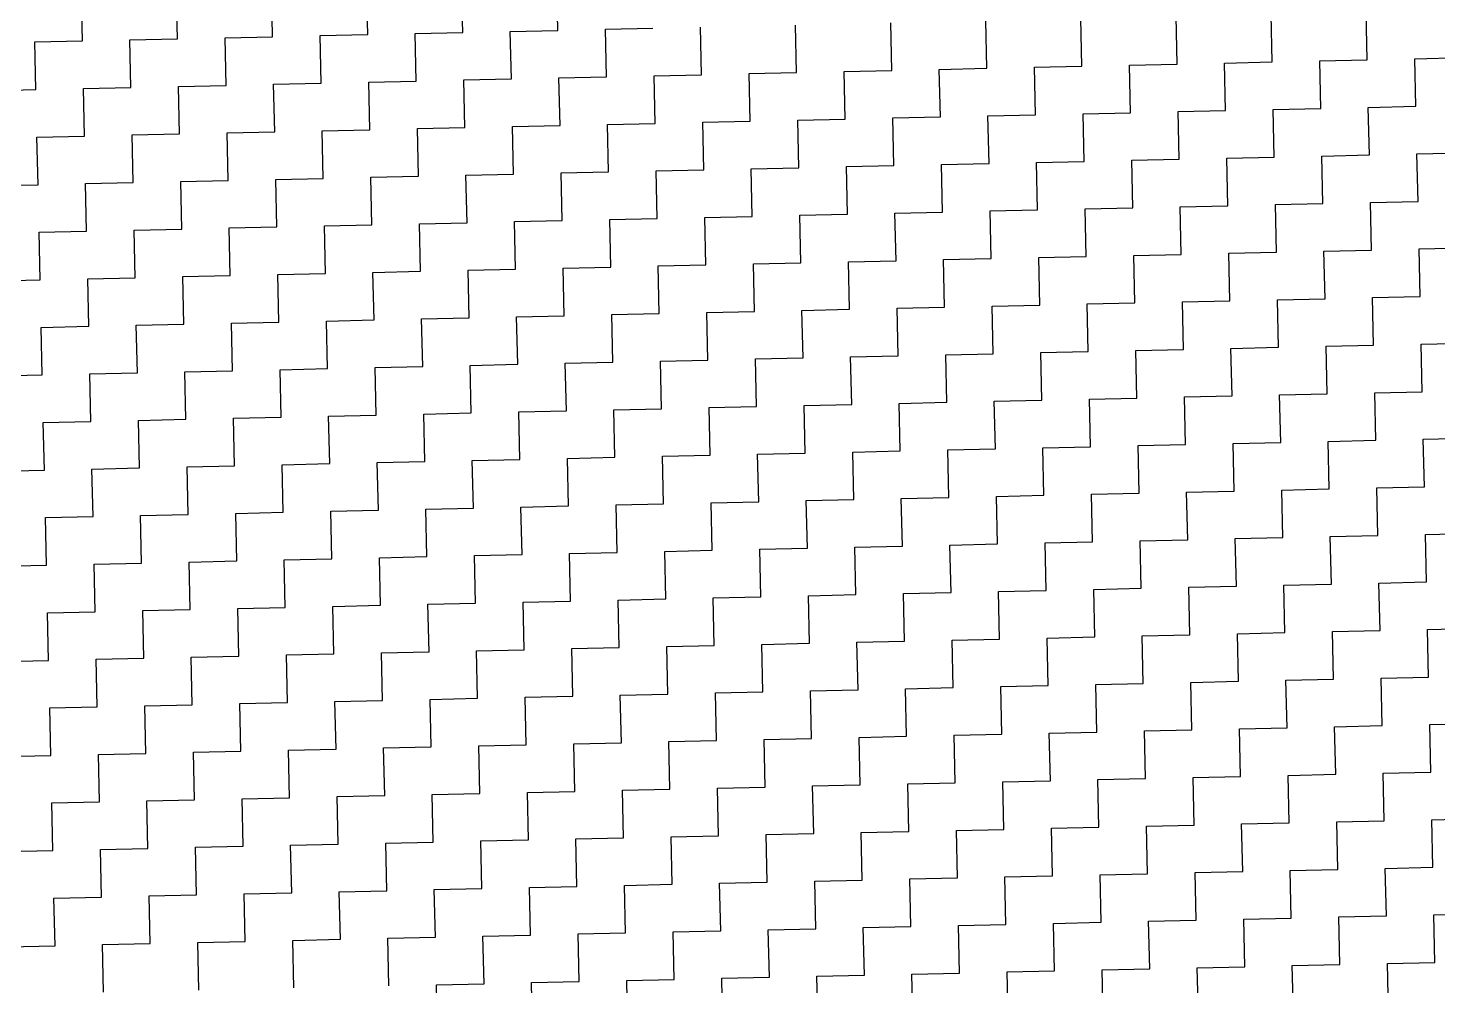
# Model space of a CAD drawing. Header units: metres. Extents: x 281463 to 283423, y 2096851 to 2099007.
# Drawn here: x 282620.5 to 282802.3, y 2098407.8 to 2098531.2 of the extents above; entities that cross this region are included whole.
import ezdxf

# ---------------------------------------------------------------- set-up
doc = ezdxf.new("R2010")
doc.units = ezdxf.units.M
doc.layers.add('POLY_HATCH', color=12, linetype='Continuous')

msp = doc.modelspace()

# ---------------------------------------------------------------- linework, layer by layer
at = {"layer": 'POLY_HATCH', "linetype": 'Continuous'}
for p, q in [((282688.81, 2098530.96), (282688.67, 2098537.1)), ((282627.48, 2098529.59), (282627.34, 2098535.73)), ((282639.75, 2098529.87), (282639.61, 2098536)), ((282652.01, 2098530.14), (282651.87, 2098536.28)), ((282664.28, 2098530.42), (282664.14, 2098536.55)), ((282676.54, 2098530.69), (282676.4, 2098536.82)), ((282793.2, 2098527.16), (282793.06, 2098533.29)), ((282719.6, 2098525.52), (282719.47, 2098531.65)), ((282731.87, 2098525.79), (282731.73, 2098531.92)), ((282744.14, 2098526.07), (282744, 2098532.2)), ((282756.4, 2098526.34), (282756.26, 2098532.47)), ((282768.67, 2098526.61), (282768.53, 2098532.75)), ((282780.93, 2098526.89), (282780.79, 2098533.02)), ((282621.35, 2098529.46), (282627.48, 2098529.59)), ((282633.61, 2098529.73), (282639.75, 2098529.87)), ((282633.75, 2098523.6), (282633.61, 2098529.73)), ((282645.88, 2098530.01), (282652.01, 2098530.14)), ((282646.01, 2098523.87), (282645.88, 2098530.01)), ((282658.14, 2098530.28), (282664.28, 2098530.42)), ((282658.28, 2098524.15), (282658.14, 2098530.28)), ((282670.41, 2098530.55), (282676.54, 2098530.69)), ((282670.54, 2098524.42), (282670.41, 2098530.55)), ((282682.67, 2098530.83), (282688.81, 2098530.96)), ((282682.81, 2098524.7), (282682.67, 2098530.83)), ((282694.94, 2098531.1), (282701.07, 2098531.24)), ((282695.07, 2098524.97), (282694.94, 2098531.1)), ((282707.34, 2098525.24), (282707.2, 2098531.38)), ((282621.48, 2098523.32), (282621.35, 2098529.46)), ((282738, 2098525.93), (282744.14, 2098526.07)), ((282738.14, 2098519.8), (282738, 2098525.93)), ((282750.27, 2098526.2), (282756.4, 2098526.34)), ((282750.4, 2098520.07), (282750.27, 2098526.2)), ((282762.53, 2098526.48), (282768.67, 2098526.61)), ((282762.67, 2098520.34), (282762.53, 2098526.48)), ((282774.8, 2098526.75), (282780.93, 2098526.89)), ((282774.93, 2098520.62), (282774.8, 2098526.75)), ((282787.06, 2098527.02), (282793.2, 2098527.16)), ((282787.2, 2098520.89), (282787.06, 2098527.02)), ((282799.33, 2098527.3), (282805.46, 2098527.44)), ((282799.46, 2098521.17), (282799.33, 2098527.3)), ((282652.15, 2098524.01), (282658.28, 2098524.15)), ((282664.41, 2098524.28), (282670.54, 2098524.42)), ((282664.55, 2098518.15), (282664.41, 2098524.28)), ((282676.68, 2098524.56), (282682.81, 2098524.7)), ((282676.81, 2098518.43), (282676.68, 2098524.56)), ((282688.94, 2098524.83), (282695.07, 2098524.97)), ((282689.08, 2098518.7), (282688.94, 2098524.83)), ((282701.21, 2098525.11), (282707.34, 2098525.24)), ((282701.34, 2098518.97), (282701.21, 2098525.11)), ((282713.47, 2098525.38), (282719.6, 2098525.52)), ((282713.61, 2098519.25), (282713.47, 2098525.38)), ((282725.74, 2098525.65), (282731.87, 2098525.79)), ((282725.87, 2098519.52), (282725.74, 2098525.65)), ((282615.35, 2098523.19), (282621.48, 2098523.32)), ((282627.62, 2098523.46), (282633.75, 2098523.6)), ((282627.75, 2098517.33), (282627.62, 2098523.46)), ((282639.88, 2098523.74), (282646.01, 2098523.87)), ((282640.02, 2098517.6), (282639.88, 2098523.74)), ((282652.28, 2098517.88), (282652.15, 2098524.01)), ((282768.8, 2098520.48), (282774.93, 2098520.62)), ((282768.94, 2098514.35), (282768.8, 2098520.48)), ((282781.07, 2098520.76), (282787.2, 2098520.89)), ((282781.2, 2098514.62), (282781.07, 2098520.76)), ((282793.33, 2098521.03), (282799.46, 2098521.17)), ((282793.47, 2098514.9), (282793.33, 2098521.03)), ((282682.95, 2098518.56), (282689.08, 2098518.7)), ((282695.21, 2098518.84), (282701.34, 2098518.97)), ((282695.35, 2098512.7), (282695.21, 2098518.84)), ((282707.48, 2098519.11), (282713.61, 2098519.25)), ((282707.61, 2098512.98), (282707.48, 2098519.11)), ((282719.74, 2098519.38), (282725.87, 2098519.52)), ((282719.88, 2098513.25), (282719.74, 2098519.38)), ((282732.01, 2098519.66), (282738.14, 2098519.8)), ((282732.14, 2098513.53), (282732.01, 2098519.66)), ((282744.27, 2098519.93), (282750.4, 2098520.07)), ((282744.41, 2098513.8), (282744.27, 2098519.93)), ((282756.54, 2098520.21), (282762.67, 2098520.34)), ((282756.67, 2098514.07), (282756.54, 2098520.21)), ((282621.62, 2098517.19), (282627.75, 2098517.33)), ((282621.76, 2098511.06), (282621.62, 2098517.19)), ((282633.89, 2098517.47), (282640.02, 2098517.6)), ((282634.02, 2098511.33), (282633.89, 2098517.47)), ((282646.15, 2098517.74), (282652.28, 2098517.88)), ((282646.29, 2098511.61), (282646.15, 2098517.74)), ((282658.42, 2098518.01), (282664.55, 2098518.15)), ((282658.55, 2098511.88), (282658.42, 2098518.01)), ((282670.68, 2098518.29), (282676.81, 2098518.43)), ((282670.82, 2098512.16), (282670.68, 2098518.29)), ((282683.08, 2098512.43), (282682.95, 2098518.56)), ((282799.6, 2098515.03), (282805.73, 2098515.17)), ((282799.74, 2098508.9), (282799.6, 2098515.03)), ((282713.75, 2098513.12), (282719.88, 2098513.25)), ((282726.01, 2098513.39), (282732.14, 2098513.53)), ((282726.15, 2098507.26), (282726.01, 2098513.39)), ((282738.28, 2098513.66), (282744.41, 2098513.8)), ((282738.41, 2098507.53), (282738.28, 2098513.66)), ((282750.54, 2098513.94), (282756.67, 2098514.07)), ((282750.68, 2098507.8), (282750.54, 2098513.94)), ((282762.81, 2098514.21), (282768.94, 2098514.35)), ((282762.94, 2098508.08), (282762.81, 2098514.21)), ((282775.07, 2098514.49), (282781.2, 2098514.62)), ((282775.21, 2098508.35), (282775.07, 2098514.49)), ((282787.34, 2098514.76), (282793.47, 2098514.9)), ((282787.47, 2098508.63), (282787.34, 2098514.76)), ((282640.16, 2098511.47), (282646.29, 2098511.61)), ((282640.29, 2098505.34), (282640.16, 2098511.47)), ((282652.42, 2098511.74), (282658.55, 2098511.88)), ((282652.56, 2098505.61), (282652.42, 2098511.74)), ((282664.69, 2098512.02), (282670.82, 2098512.16)), ((282664.82, 2098505.89), (282664.69, 2098512.02)), ((282676.95, 2098512.29), (282683.08, 2098512.43)), ((282677.09, 2098506.16), (282676.95, 2098512.29)), ((282689.22, 2098512.57), (282695.35, 2098512.7)), ((282689.35, 2098506.43), (282689.22, 2098512.57)), ((282701.48, 2098512.84), (282707.61, 2098512.98)), ((282701.62, 2098506.71), (282701.48, 2098512.84)), ((282713.88, 2098506.98), (282713.75, 2098513.12)), ((282615.63, 2098510.92), (282621.76, 2098511.06)), ((282627.89, 2098511.2), (282634.02, 2098511.33)), ((282628.03, 2098505.06), (282627.89, 2098511.2)), ((282744.55, 2098507.67), (282750.68, 2098507.8)), ((282756.81, 2098507.94), (282762.94, 2098508.08)), ((282756.95, 2098501.81), (282756.81, 2098507.94)), ((282769.08, 2098508.22), (282775.21, 2098508.35)), ((282769.21, 2098502.08), (282769.08, 2098508.22)), ((282781.34, 2098508.49), (282787.47, 2098508.63)), ((282781.48, 2098502.36), (282781.34, 2098508.49)), ((282793.61, 2098508.76), (282799.74, 2098508.9)), ((282793.74, 2098502.63), (282793.61, 2098508.76)), ((282670.96, 2098506.02), (282677.09, 2098506.16)), ((282671.09, 2098499.89), (282670.96, 2098506.02)), ((282683.22, 2098506.3), (282689.35, 2098506.43)), ((282683.36, 2098500.16), (282683.22, 2098506.3)), ((282695.49, 2098506.57), (282701.62, 2098506.71)), ((282695.62, 2098500.44), (282695.49, 2098506.57)), ((282707.75, 2098506.85), (282713.88, 2098506.98)), ((282707.89, 2098500.71), (282707.75, 2098506.85)), ((282720.02, 2098507.12), (282726.15, 2098507.26)), ((282720.15, 2098500.99), (282720.02, 2098507.12)), ((282732.28, 2098507.39), (282738.41, 2098507.53)), ((282732.42, 2098501.26), (282732.28, 2098507.39)), ((282744.68, 2098501.54), (282744.55, 2098507.67)), ((282621.9, 2098504.93), (282628.03, 2098505.06)), ((282622.03, 2098498.79), (282621.9, 2098504.93)), ((282634.16, 2098505.2), (282640.29, 2098505.34)), ((282634.3, 2098499.07), (282634.16, 2098505.2)), ((282646.43, 2098505.48), (282652.56, 2098505.61)), ((282646.56, 2098499.34), (282646.43, 2098505.48)), ((282658.69, 2098505.75), (282664.82, 2098505.89)), ((282658.83, 2098499.62), (282658.69, 2098505.75)), ((282775.35, 2098502.22), (282781.48, 2098502.36)), ((282787.61, 2098502.49), (282793.74, 2098502.63)), ((282787.75, 2098496.36), (282787.61, 2098502.49)), ((282799.88, 2098502.77), (282806.01, 2098502.91)), ((282800.01, 2098496.64), (282799.88, 2098502.77)), ((282701.76, 2098500.58), (282707.89, 2098500.71)), ((282701.89, 2098494.44), (282701.76, 2098500.58)), ((282714.02, 2098500.85), (282720.15, 2098500.99)), ((282714.16, 2098494.72), (282714.02, 2098500.85)), ((282726.29, 2098501.12), (282732.42, 2098501.26)), ((282726.42, 2098494.99), (282726.29, 2098501.12)), ((282738.55, 2098501.4), (282744.68, 2098501.54)), ((282738.69, 2098495.27), (282738.55, 2098501.4)), ((282750.82, 2098501.67), (282756.95, 2098501.81)), ((282750.95, 2098495.54), (282750.82, 2098501.67)), ((282763.08, 2098501.95), (282769.21, 2098502.08)), ((282763.22, 2098495.81), (282763.08, 2098501.95)), ((282775.48, 2098496.09), (282775.35, 2098502.22)), ((282615.9, 2098498.66), (282622.03, 2098498.79)), ((282628.17, 2098498.93), (282634.3, 2098499.07)), ((282628.3, 2098492.8), (282628.17, 2098498.93)), ((282640.43, 2098499.21), (282646.56, 2098499.34)), ((282640.57, 2098493.07), (282640.43, 2098499.21)), ((282652.7, 2098499.48), (282658.83, 2098499.62)), ((282652.83, 2098493.35), (282652.7, 2098499.48)), ((282664.96, 2098499.75), (282671.09, 2098499.89)), ((282665.1, 2098493.62), (282664.96, 2098499.75)), ((282677.23, 2098500.03), (282683.36, 2098500.16)), ((282677.36, 2098493.9), (282677.23, 2098500.03)), ((282689.49, 2098500.3), (282695.62, 2098500.44)), ((282689.63, 2098494.17), (282689.49, 2098500.3)), ((282732.56, 2098495.13), (282738.69, 2098495.27)), ((282732.69, 2098489), (282732.56, 2098495.13)), ((282744.82, 2098495.4), (282750.95, 2098495.54)), ((282744.96, 2098489.27), (282744.82, 2098495.4)), ((282757.09, 2098495.68), (282763.22, 2098495.81)), ((282757.22, 2098489.54), (282757.09, 2098495.68)), ((282769.35, 2098495.95), (282775.48, 2098496.09)), ((282769.49, 2098489.82), (282769.35, 2098495.95)), ((282781.62, 2098496.23), (282787.75, 2098496.36)), ((282781.75, 2098490.09), (282781.62, 2098496.23)), ((282793.88, 2098496.5), (282800.01, 2098496.64)), ((282794.02, 2098490.37), (282793.88, 2098496.5)), ((282646.7, 2098493.21), (282652.83, 2098493.35)), ((282646.84, 2098487.08), (282646.7, 2098493.21)), ((282658.96, 2098493.48), (282665.1, 2098493.62)), ((282659.1, 2098487.35), (282658.96, 2098493.48)), ((282671.23, 2098493.76), (282677.36, 2098493.9)), ((282671.37, 2098487.63), (282671.23, 2098493.76)), ((282683.49, 2098494.03), (282689.63, 2098494.17)), ((282683.63, 2098487.9), (282683.49, 2098494.03)), ((282695.76, 2098494.31), (282701.89, 2098494.44)), ((282695.9, 2098488.17), (282695.76, 2098494.31)), ((282708.03, 2098494.58), (282714.16, 2098494.72)), ((282708.16, 2098488.45), (282708.03, 2098494.58)), ((282720.29, 2098494.85), (282726.42, 2098494.99)), ((282720.43, 2098488.72), (282720.29, 2098494.85)), ((282622.17, 2098492.66), (282628.3, 2098492.8)), ((282622.31, 2098486.53), (282622.17, 2098492.66)), ((282634.43, 2098492.94), (282640.57, 2098493.07)), ((282634.57, 2098486.8), (282634.43, 2098492.94)), ((282763.35, 2098489.68), (282769.49, 2098489.82)), ((282763.49, 2098483.55), (282763.35, 2098489.68)), ((282775.62, 2098489.96), (282781.75, 2098490.09)), ((282775.76, 2098483.82), (282775.62, 2098489.96)), ((282787.89, 2098490.23), (282794.02, 2098490.37)), ((282788.02, 2098484.1), (282787.89, 2098490.23)), ((282800.15, 2098490.5), (282806.28, 2098490.64)), ((282800.29, 2098484.37), (282800.15, 2098490.5)), ((282677.5, 2098487.76), (282683.63, 2098487.9)), ((282677.64, 2098481.63), (282677.5, 2098487.76)), ((282689.76, 2098488.04), (282695.9, 2098488.17)), ((282689.9, 2098481.9), (282689.76, 2098488.04)), ((282702.03, 2098488.31), (282708.16, 2098488.45)), ((282702.17, 2098482.18), (282702.03, 2098488.31)), ((282714.29, 2098488.59), (282720.43, 2098488.72)), ((282714.43, 2098482.45), (282714.29, 2098488.59)), ((282726.56, 2098488.86), (282732.69, 2098489)), ((282726.7, 2098482.73), (282726.56, 2098488.86)), ((282738.82, 2098489.13), (282744.96, 2098489.27)), ((282738.96, 2098483), (282738.82, 2098489.13)), ((282751.09, 2098489.41), (282757.22, 2098489.54)), ((282751.23, 2098483.27), (282751.09, 2098489.41)), ((282616.17, 2098486.39), (282622.31, 2098486.53)), ((282628.44, 2098486.67), (282634.57, 2098486.8)), ((282628.58, 2098480.53), (282628.44, 2098486.67)), ((282640.7, 2098486.94), (282646.84, 2098487.08)), ((282640.84, 2098480.81), (282640.7, 2098486.94)), ((282652.97, 2098487.21), (282659.1, 2098487.35)), ((282653.11, 2098481.08), (282652.97, 2098487.21)), ((282665.23, 2098487.49), (282671.37, 2098487.63)), ((282665.37, 2098481.36), (282665.23, 2098487.49)), ((282794.15, 2098484.23), (282800.29, 2098484.37)), ((282794.29, 2098478.1), (282794.15, 2098484.23)), ((282708.3, 2098482.32), (282714.43, 2098482.45)), ((282708.44, 2098476.18), (282708.3, 2098482.32)), ((282720.56, 2098482.59), (282726.7, 2098482.73)), ((282720.7, 2098476.46), (282720.56, 2098482.59)), ((282732.83, 2098482.86), (282738.96, 2098483)), ((282732.97, 2098476.73), (282732.83, 2098482.86)), ((282745.09, 2098483.14), (282751.23, 2098483.27)), ((282745.23, 2098477.01), (282745.09, 2098483.14)), ((282757.36, 2098483.41), (282763.49, 2098483.55)), ((282757.5, 2098477.28), (282757.36, 2098483.41)), ((282769.62, 2098483.69), (282775.76, 2098483.82)), ((282769.76, 2098477.55), (282769.62, 2098483.69)), ((282781.89, 2098483.96), (282788.02, 2098484.1)), ((282782.03, 2098477.83), (282781.89, 2098483.96)), ((282622.44, 2098480.4), (282628.58, 2098480.53)), ((282634.71, 2098480.67), (282640.84, 2098480.81)), ((282634.85, 2098474.54), (282634.71, 2098480.67)), ((282646.97, 2098480.95), (282653.11, 2098481.08)), ((282647.11, 2098474.81), (282646.97, 2098480.95)), ((282659.24, 2098481.22), (282665.37, 2098481.36)), ((282659.38, 2098475.09), (282659.24, 2098481.22)), ((282671.5, 2098481.49), (282677.64, 2098481.63)), ((282671.64, 2098475.36), (282671.5, 2098481.49)), ((282683.77, 2098481.77), (282689.9, 2098481.9)), ((282683.91, 2098475.63), (282683.77, 2098481.77)), ((282696.03, 2098482.04), (282702.17, 2098482.18)), ((282696.17, 2098475.91), (282696.03, 2098482.04)), ((282622.58, 2098474.26), (282622.44, 2098480.4)), ((282739.1, 2098476.87), (282745.23, 2098477.01)), ((282739.24, 2098470.74), (282739.1, 2098476.87)), ((282751.36, 2098477.14), (282757.5, 2098477.28)), ((282751.5, 2098471.01), (282751.36, 2098477.14)), ((282763.63, 2098477.42), (282769.76, 2098477.55)), ((282763.77, 2098471.28), (282763.63, 2098477.42)), ((282775.89, 2098477.69), (282782.03, 2098477.83)), ((282776.03, 2098471.56), (282775.89, 2098477.69)), ((282788.16, 2098477.96), (282794.29, 2098478.1)), ((282788.3, 2098471.83), (282788.16, 2098477.96)), ((282800.42, 2098478.24), (282806.56, 2098478.38)), ((282800.56, 2098472.11), (282800.42, 2098478.24)), ((282653.24, 2098474.95), (282659.38, 2098475.09)), ((282665.51, 2098475.22), (282671.64, 2098475.36)), ((282665.65, 2098469.09), (282665.51, 2098475.22)), ((282677.77, 2098475.5), (282683.91, 2098475.63)), ((282677.91, 2098469.37), (282677.77, 2098475.5)), ((282690.04, 2098475.77), (282696.17, 2098475.91)), ((282690.18, 2098469.64), (282690.04, 2098475.77)), ((282702.3, 2098476.05), (282708.44, 2098476.18)), ((282702.44, 2098469.91), (282702.3, 2098476.05)), ((282714.57, 2098476.32), (282720.7, 2098476.46)), ((282714.71, 2098470.19), (282714.57, 2098476.32)), ((282726.83, 2098476.59), (282732.97, 2098476.73)), ((282726.97, 2098470.46), (282726.83, 2098476.59)), ((282616.45, 2098474.13), (282622.58, 2098474.26)), ((282628.71, 2098474.4), (282634.85, 2098474.54)), ((282628.85, 2098468.27), (282628.71, 2098474.4)), ((282640.98, 2098474.68), (282647.11, 2098474.81)), ((282641.12, 2098468.54), (282640.98, 2098474.68)), ((282653.38, 2098468.82), (282653.24, 2098474.95)), ((282769.9, 2098471.42), (282776.03, 2098471.56)), ((282770.04, 2098465.29), (282769.9, 2098471.42)), ((282782.16, 2098471.69), (282788.3, 2098471.83)), ((282782.3, 2098465.56), (282782.16, 2098471.69)), ((282794.43, 2098471.97), (282800.56, 2098472.11)), ((282794.57, 2098465.84), (282794.43, 2098471.97)), ((282684.04, 2098469.5), (282690.18, 2098469.64)), ((282696.31, 2098469.78), (282702.44, 2098469.91)), ((282696.45, 2098463.64), (282696.31, 2098469.78)), ((282708.57, 2098470.05), (282714.71, 2098470.19)), ((282708.71, 2098463.92), (282708.57, 2098470.05)), ((282720.84, 2098470.32), (282726.97, 2098470.46)), ((282720.98, 2098464.19), (282720.84, 2098470.32)), ((282733.1, 2098470.6), (282739.24, 2098470.74)), ((282733.24, 2098464.47), (282733.1, 2098470.6)), ((282745.37, 2098470.87), (282751.5, 2098471.01)), ((282745.51, 2098464.74), (282745.37, 2098470.87)), ((282757.63, 2098471.15), (282763.77, 2098471.28)), ((282757.77, 2098465.01), (282757.63, 2098471.15)), ((282622.72, 2098468.13), (282628.85, 2098468.27)), ((282622.85, 2098462), (282622.72, 2098468.13)), ((282634.98, 2098468.41), (282641.12, 2098468.54)), ((282635.12, 2098462.27), (282634.98, 2098468.41)), ((282647.25, 2098468.68), (282653.38, 2098468.82)), ((282647.38, 2098462.55), (282647.25, 2098468.68)), ((282659.51, 2098468.95), (282665.65, 2098469.09)), ((282659.65, 2098462.82), (282659.51, 2098468.95)), ((282671.78, 2098469.23), (282677.91, 2098469.37)), ((282671.92, 2098463.1), (282671.78, 2098469.23)), ((282684.18, 2098463.37), (282684.04, 2098469.5)), ((282800.7, 2098465.97), (282806.83, 2098466.11)), ((282800.84, 2098459.84), (282800.7, 2098465.97)), ((282714.84, 2098464.05), (282720.98, 2098464.19)), ((282727.11, 2098464.33), (282733.24, 2098464.47)), ((282727.24, 2098458.2), (282727.11, 2098464.33)), ((282739.37, 2098464.6), (282745.51, 2098464.74)), ((282739.51, 2098458.47), (282739.37, 2098464.6)), ((282751.64, 2098464.88), (282757.77, 2098465.01)), ((282751.78, 2098458.74), (282751.64, 2098464.88)), ((282763.9, 2098465.15), (282770.04, 2098465.29)), ((282764.04, 2098459.02), (282763.9, 2098465.15)), ((282776.17, 2098465.43), (282782.3, 2098465.56)), ((282776.31, 2098459.29), (282776.17, 2098465.43)), ((282788.43, 2098465.7), (282794.57, 2098465.84)), ((282788.57, 2098459.57), (282788.43, 2098465.7)), ((282641.25, 2098462.41), (282647.38, 2098462.55)), ((282641.39, 2098456.28), (282641.25, 2098462.41)), ((282653.52, 2098462.68), (282659.65, 2098462.82)), ((282653.65, 2098456.55), (282653.52, 2098462.68)), ((282665.78, 2098462.96), (282671.92, 2098463.1)), ((282665.92, 2098456.83), (282665.78, 2098462.96)), ((282678.05, 2098463.23), (282684.18, 2098463.37)), ((282678.18, 2098457.1), (282678.05, 2098463.23)), ((282690.31, 2098463.51), (282696.45, 2098463.64)), ((282690.45, 2098457.37), (282690.31, 2098463.51)), ((282702.58, 2098463.78), (282708.71, 2098463.92)), ((282702.71, 2098457.65), (282702.58, 2098463.78)), ((282714.98, 2098457.92), (282714.84, 2098464.05)), ((282616.72, 2098461.86), (282622.85, 2098462)), ((282628.99, 2098462.14), (282635.12, 2098462.27)), ((282629.12, 2098456), (282628.99, 2098462.14)), ((282745.64, 2098458.61), (282751.78, 2098458.74)), ((282757.91, 2098458.88), (282764.04, 2098459.02)), ((282758.04, 2098452.75), (282757.91, 2098458.88)), ((282770.17, 2098459.16), (282776.31, 2098459.29)), ((282770.31, 2098453.02), (282770.17, 2098459.16)), ((282782.44, 2098459.43), (282788.57, 2098459.57)), ((282782.57, 2098453.3), (282782.44, 2098459.43)), ((282794.7, 2098459.7), (282800.84, 2098459.84)), ((282794.84, 2098453.57), (282794.7, 2098459.7)), ((282672.05, 2098456.96), (282678.18, 2098457.1)), ((282672.19, 2098450.83), (282672.05, 2098456.96)), ((282684.32, 2098457.24), (282690.45, 2098457.37)), ((282684.45, 2098451.1), (282684.32, 2098457.24)), ((282696.58, 2098457.51), (282702.71, 2098457.65)), ((282696.72, 2098451.38), (282696.58, 2098457.51)), ((282708.85, 2098457.79), (282714.98, 2098457.92)), ((282708.98, 2098451.65), (282708.85, 2098457.79)), ((282721.11, 2098458.06), (282727.24, 2098458.2)), ((282721.25, 2098451.93), (282721.11, 2098458.06)), ((282733.38, 2098458.33), (282739.51, 2098458.47)), ((282733.51, 2098452.2), (282733.38, 2098458.33)), ((282745.78, 2098452.48), (282745.64, 2098458.61)), ((282622.99, 2098455.87), (282629.12, 2098456)), ((282623.13, 2098449.73), (282622.99, 2098455.87)), ((282635.26, 2098456.14), (282641.39, 2098456.28)), ((282635.39, 2098450.01), (282635.26, 2098456.14)), ((282647.52, 2098456.42), (282653.65, 2098456.55)), ((282647.66, 2098450.28), (282647.52, 2098456.42)), ((282659.79, 2098456.69), (282665.92, 2098456.83)), ((282659.92, 2098450.56), (282659.79, 2098456.69)), ((282776.44, 2098453.16), (282782.57, 2098453.3)), ((282788.71, 2098453.43), (282794.84, 2098453.57)), ((282788.84, 2098447.3), (282788.71, 2098453.43)), ((282800.97, 2098453.71), (282807.1, 2098453.85)), ((282801.11, 2098447.58), (282800.97, 2098453.71)), ((282702.85, 2098451.52), (282708.98, 2098451.65)), ((282702.99, 2098445.38), (282702.85, 2098451.52)), ((282715.12, 2098451.79), (282721.25, 2098451.93)), ((282715.25, 2098445.66), (282715.12, 2098451.79)), ((282727.38, 2098452.06), (282733.51, 2098452.2)), ((282727.52, 2098445.93), (282727.38, 2098452.06)), ((282739.65, 2098452.34), (282745.78, 2098452.48)), ((282739.78, 2098446.21), (282739.65, 2098452.34)), ((282751.91, 2098452.61), (282758.04, 2098452.75)), ((282752.05, 2098446.48), (282751.91, 2098452.61)), ((282764.18, 2098452.89), (282770.31, 2098453.02)), ((282764.31, 2098446.75), (282764.18, 2098452.89)), ((282776.58, 2098447.03), (282776.44, 2098453.16)), ((282617, 2098449.6), (282623.13, 2098449.73)), ((282629.26, 2098449.87), (282635.39, 2098450.01)), ((282629.4, 2098443.74), (282629.26, 2098449.87)), ((282641.53, 2098450.15), (282647.66, 2098450.28)), ((282641.66, 2098444.01), (282641.53, 2098450.15)), ((282653.79, 2098450.42), (282659.92, 2098450.56)), ((282653.93, 2098444.29), (282653.79, 2098450.42)), ((282666.06, 2098450.69), (282672.19, 2098450.83)), ((282666.19, 2098444.56), (282666.06, 2098450.69)), ((282678.32, 2098450.97), (282684.45, 2098451.1)), ((282678.46, 2098444.84), (282678.32, 2098450.97)), ((282690.59, 2098451.24), (282696.72, 2098451.38)), ((282690.72, 2098445.11), (282690.59, 2098451.24)), ((282733.65, 2098446.07), (282739.78, 2098446.21)), ((282733.79, 2098439.94), (282733.65, 2098446.07)), ((282745.92, 2098446.34), (282752.05, 2098446.48)), ((282746.05, 2098440.21), (282745.92, 2098446.34)), ((282758.18, 2098446.62), (282764.31, 2098446.75)), ((282758.32, 2098440.48), (282758.18, 2098446.62)), ((282770.45, 2098446.89), (282776.58, 2098447.03)), ((282770.58, 2098440.76), (282770.45, 2098446.89)), ((282782.71, 2098447.16), (282788.84, 2098447.3)), ((282782.85, 2098441.03), (282782.71, 2098447.16)), ((282794.98, 2098447.44), (282801.11, 2098447.58)), ((282795.11, 2098441.31), (282794.98, 2098447.44)), ((282647.8, 2098444.15), (282653.93, 2098444.29)), ((282647.93, 2098438.02), (282647.8, 2098444.15)), ((282660.06, 2098444.42), (282666.19, 2098444.56)), ((282660.2, 2098438.29), (282660.06, 2098444.42)), ((282672.33, 2098444.7), (282678.46, 2098444.84)), ((282672.46, 2098438.57), (282672.33, 2098444.7)), ((282684.59, 2098444.97), (282690.72, 2098445.11)), ((282684.73, 2098438.84), (282684.59, 2098444.97)), ((282696.86, 2098445.25), (282702.99, 2098445.38)), ((282696.99, 2098439.11), (282696.86, 2098445.25)), ((282709.12, 2098445.52), (282715.25, 2098445.66)), ((282709.26, 2098439.39), (282709.12, 2098445.52)), ((282721.39, 2098445.79), (282727.52, 2098445.93)), ((282721.52, 2098439.66), (282721.39, 2098445.79)), ((282623.27, 2098443.6), (282629.4, 2098443.74)), ((282623.4, 2098437.47), (282623.27, 2098443.6)), ((282635.53, 2098443.88), (282641.66, 2098444.01)), ((282635.67, 2098437.74), (282635.53, 2098443.88)), ((282752.19, 2098440.35), (282758.32, 2098440.48)), ((282764.45, 2098440.62), (282770.58, 2098440.76)), ((282764.59, 2098434.49), (282764.45, 2098440.62)), ((282776.72, 2098440.9), (282782.85, 2098441.03)), ((282776.85, 2098434.76), (282776.72, 2098440.9)), ((282788.98, 2098441.17), (282795.11, 2098441.31)), ((282789.12, 2098435.04), (282788.98, 2098441.17)), ((282801.25, 2098441.44), (282807.38, 2098441.58)), ((282801.38, 2098435.31), (282801.25, 2098441.44)), ((282678.6, 2098438.7), (282684.73, 2098438.84)), ((282678.73, 2098432.57), (282678.6, 2098438.7)), ((282690.86, 2098438.98), (282696.99, 2098439.11)), ((282691, 2098432.84), (282690.86, 2098438.98)), ((282703.13, 2098439.25), (282709.26, 2098439.39)), ((282703.26, 2098433.12), (282703.13, 2098439.25)), ((282715.39, 2098439.52), (282721.52, 2098439.66)), ((282715.53, 2098433.39), (282715.39, 2098439.52)), ((282727.66, 2098439.8), (282733.79, 2098439.94)), ((282727.79, 2098433.67), (282727.66, 2098439.8)), ((282739.92, 2098440.07), (282746.05, 2098440.21)), ((282740.06, 2098433.94), (282739.92, 2098440.07)), ((282752.32, 2098434.21), (282752.19, 2098440.35)), ((282617.27, 2098437.33), (282623.4, 2098437.47)), ((282629.54, 2098437.61), (282635.67, 2098437.74)), ((282629.67, 2098431.47), (282629.54, 2098437.61)), ((282641.8, 2098437.88), (282647.93, 2098438.02)), ((282641.94, 2098431.75), (282641.8, 2098437.88)), ((282654.07, 2098438.15), (282660.2, 2098438.29)), ((282654.2, 2098432.02), (282654.07, 2098438.15)), ((282666.33, 2098438.43), (282672.46, 2098438.57)), ((282666.47, 2098432.3), (282666.33, 2098438.43)), ((282782.99, 2098434.9), (282789.12, 2098435.04)), ((282795.25, 2098435.17), (282801.38, 2098435.31)), ((282795.39, 2098429.04), (282795.25, 2098435.17)), ((282709.4, 2098433.26), (282715.53, 2098433.39)), ((282709.53, 2098427.12), (282709.4, 2098433.26)), ((282721.66, 2098433.53), (282727.79, 2098433.67)), ((282721.8, 2098427.4), (282721.66, 2098433.53)), ((282733.93, 2098433.8), (282740.06, 2098433.94)), ((282734.06, 2098427.67), (282733.93, 2098433.8)), ((282746.19, 2098434.08), (282752.32, 2098434.21)), ((282746.33, 2098427.94), (282746.19, 2098434.08)), ((282758.46, 2098434.35), (282764.59, 2098434.49)), ((282758.59, 2098428.22), (282758.46, 2098434.35)), ((282770.72, 2098434.63), (282776.85, 2098434.76)), ((282770.86, 2098428.49), (282770.72, 2098434.63)), ((282783.12, 2098428.77), (282782.99, 2098434.9)), ((282623.54, 2098431.34), (282629.67, 2098431.47)), ((282635.81, 2098431.61), (282641.94, 2098431.75)), ((282635.94, 2098425.48), (282635.81, 2098431.61)), ((282648.07, 2098431.88), (282654.2, 2098432.02)), ((282648.21, 2098425.75), (282648.07, 2098431.88)), ((282660.34, 2098432.16), (282666.47, 2098432.3)), ((282660.47, 2098426.03), (282660.34, 2098432.16)), ((282672.6, 2098432.43), (282678.73, 2098432.57)), ((282672.74, 2098426.3), (282672.6, 2098432.43)), ((282684.87, 2098432.71), (282691, 2098432.84)), ((282685, 2098426.57), (282684.87, 2098432.71)), ((282697.13, 2098432.98), (282703.26, 2098433.12)), ((282697.27, 2098426.85), (282697.13, 2098432.98)), ((282623.68, 2098425.2), (282623.54, 2098431.34)), ((282740.2, 2098427.81), (282746.33, 2098427.94)), ((282740.33, 2098421.68), (282740.2, 2098427.81)), ((282752.46, 2098428.08), (282758.59, 2098428.22)), ((282752.6, 2098421.95), (282752.46, 2098428.08)), ((282764.73, 2098428.36), (282770.86, 2098428.49)), ((282764.86, 2098422.22), (282764.73, 2098428.36)), ((282776.99, 2098428.63), (282783.12, 2098428.77)), ((282777.13, 2098422.5), (282776.99, 2098428.63)), ((282789.26, 2098428.9), (282795.39, 2098429.04)), ((282789.39, 2098422.77), (282789.26, 2098428.9)), ((282801.52, 2098429.18), (282807.65, 2098429.32)), ((282801.66, 2098423.05), (282801.52, 2098429.18)), ((282654.34, 2098425.89), (282660.47, 2098426.03)), ((282666.6, 2098426.16), (282672.74, 2098426.3)), ((282666.74, 2098420.03), (282666.6, 2098426.16)), ((282678.87, 2098426.44), (282685, 2098426.57)), ((282679.01, 2098420.31), (282678.87, 2098426.44)), ((282691.13, 2098426.71), (282697.27, 2098426.85)), ((282691.27, 2098420.58), (282691.13, 2098426.71)), ((282703.4, 2098426.99), (282709.53, 2098427.12)), ((282703.54, 2098420.85), (282703.4, 2098426.99)), ((282715.67, 2098427.26), (282721.8, 2098427.4)), ((282715.8, 2098421.13), (282715.67, 2098427.26)), ((282727.93, 2098427.53), (282734.06, 2098427.67)), ((282728.07, 2098421.4), (282727.93, 2098427.53)), ((282617.54, 2098425.07), (282623.68, 2098425.2)), ((282629.81, 2098425.34), (282635.94, 2098425.48)), ((282629.95, 2098419.21), (282629.81, 2098425.34)), ((282642.07, 2098425.62), (282648.21, 2098425.75)), ((282642.21, 2098419.48), (282642.07, 2098425.62)), ((282654.48, 2098419.76), (282654.34, 2098425.89)), ((282770.99, 2098422.36), (282777.13, 2098422.5)), ((282771.13, 2098416.23), (282770.99, 2098422.36)), ((282783.26, 2098422.63), (282789.39, 2098422.77)), ((282783.4, 2098416.5), (282783.26, 2098422.63)), ((282795.52, 2098422.91), (282801.66, 2098423.05)), ((282795.66, 2098416.78), (282795.52, 2098422.91)), ((282685.14, 2098420.44), (282691.27, 2098420.58)), ((282697.4, 2098420.72), (282703.54, 2098420.85)), ((282697.54, 2098414.58), (282697.4, 2098420.72)), ((282709.67, 2098420.99), (282715.8, 2098421.13)), ((282709.81, 2098414.86), (282709.67, 2098420.99)), ((282721.93, 2098421.26), (282728.07, 2098421.4)), ((282722.07, 2098415.13), (282721.93, 2098421.26)), ((282734.2, 2098421.54), (282740.33, 2098421.68)), ((282734.34, 2098415.41), (282734.2, 2098421.54)), ((282746.46, 2098421.81), (282752.6, 2098421.95)), ((282746.6, 2098415.68), (282746.46, 2098421.81)), ((282758.73, 2098422.09), (282764.86, 2098422.22)), ((282758.87, 2098415.95), (282758.73, 2098422.09)), ((282623.81, 2098419.07), (282629.95, 2098419.21)), ((282623.95, 2098412.94), (282623.81, 2098419.07)), ((282636.08, 2098419.35), (282642.21, 2098419.48)), ((282636.22, 2098413.21), (282636.08, 2098419.35)), ((282648.34, 2098419.62), (282654.48, 2098419.76)), ((282648.48, 2098413.49), (282648.34, 2098419.62)), ((282660.61, 2098419.89), (282666.74, 2098420.03)), ((282660.75, 2098413.76), (282660.61, 2098419.89)), ((282672.87, 2098420.17), (282679.01, 2098420.31)), ((282673.01, 2098414.04), (282672.87, 2098420.17)), ((282685.28, 2098414.31), (282685.14, 2098420.44)), ((282801.79, 2098416.91), (282807.93, 2098417.05)), ((282801.93, 2098410.78), (282801.79, 2098416.91)), ((282715.94, 2098414.99), (282722.07, 2098415.13)), ((282728.2, 2098415.27), (282734.34, 2098415.41)), ((282728.34, 2098409.14), (282728.2, 2098415.27)), ((282740.47, 2098415.54), (282746.6, 2098415.68)), ((282740.61, 2098409.41), (282740.47, 2098415.54)), ((282752.73, 2098415.82), (282758.87, 2098415.95)), ((282752.87, 2098409.68), (282752.73, 2098415.82)), ((282765, 2098416.09), (282771.13, 2098416.23)), ((282765.14, 2098409.96), (282765, 2098416.09)), ((282777.26, 2098416.37), (282783.4, 2098416.5)), ((282777.4, 2098410.23), (282777.26, 2098416.37)), ((282789.53, 2098416.64), (282795.66, 2098416.78)), ((282789.67, 2098410.51), (282789.53, 2098416.64)), ((282630.08, 2098413.08), (282636.22, 2098413.21)), ((282642.35, 2098413.35), (282648.48, 2098413.49)), ((282642.49, 2098407.22), (282642.35, 2098413.35)), ((282654.61, 2098413.62), (282660.75, 2098413.76)), ((282654.75, 2098407.49), (282654.61, 2098413.62)), ((282666.88, 2098413.9), (282673.01, 2098414.04)), ((282667.02, 2098407.77), (282666.88, 2098413.9)), ((282679.14, 2098414.17), (282685.28, 2098414.31)), ((282679.28, 2098408.04), (282679.14, 2098414.17)), ((282691.41, 2098414.45), (282697.54, 2098414.58)), ((282691.55, 2098408.31), (282691.41, 2098414.45)), ((282703.67, 2098414.72), (282709.81, 2098414.86)), ((282703.81, 2098408.59), (282703.67, 2098414.72)), ((282716.08, 2098408.86), (282715.94, 2098414.99)), ((282617.82, 2098412.8), (282623.95, 2098412.94)), ((282630.22, 2098406.94), (282630.08, 2098413.08)), ((282746.74, 2098409.55), (282752.87, 2098409.68)), ((282759, 2098409.82), (282765.14, 2098409.96)), ((282759.14, 2098403.69), (282759, 2098409.82)), ((282771.27, 2098410.1), (282777.4, 2098410.23)), ((282771.41, 2098403.96), (282771.27, 2098410.1)), ((282783.53, 2098410.37), (282789.67, 2098410.51)), ((282783.67, 2098404.24), (282783.53, 2098410.37)), ((282795.8, 2098410.64), (282801.93, 2098410.78)), ((282795.94, 2098404.51), (282795.8, 2098410.64)), ((282673.15, 2098407.9), (282679.28, 2098408.04)), ((282673.29, 2098401.77), (282673.15, 2098407.9)), ((282685.41, 2098408.18), (282691.55, 2098408.31)), ((282685.55, 2098402.04), (282685.41, 2098408.18)), ((282697.68, 2098408.45), (282703.81, 2098408.59)), ((282697.82, 2098402.32), (282697.68, 2098408.45)), ((282709.94, 2098408.73), (282716.08, 2098408.86)), ((282710.08, 2098402.59), (282709.94, 2098408.73)), ((282722.21, 2098409), (282728.34, 2098409.14)), ((282722.35, 2098402.87), (282722.21, 2098409)), ((282734.47, 2098409.27), (282740.61, 2098409.41)), ((282734.61, 2098403.14), (282734.47, 2098409.27)), ((282746.88, 2098403.41), (282746.74, 2098409.55))]:
    msp.add_line(p, q, dxfattribs=at)

doc.saveas('drawing.dxf')
